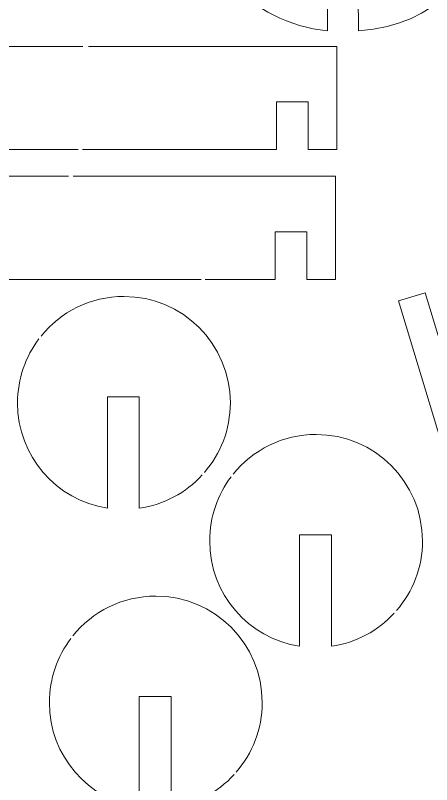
# Model space of a CAD drawing. Header units: centimetres. Extents: x -8.2 to 10.2, y 5.5 to 22.4.
# Drawn here: x -0.67 to 3.08, y 9.77 to 16.71 of the extents above; entities that cross this region are included whole.
import ezdxf

# ---------------------------------------------------------------- set-up
doc = ezdxf.new("R2010")
doc.units = ezdxf.units.CM
doc.header["$MEASUREMENT"] = 0
doc.layers.add('layer 1', color=7, linetype='Continuous')

msp = doc.modelspace()

# ---------------------------------------------------------------- linework, layer by layer
at = {"layer": 'layer 1', "lineweight": 9}
msp.add_open_spline([(0.89223, 17.91747), (0.90743, 17.21253), (1.4489, 16.63718), (2.13946, 16.56872), (2.13946, 16.56872), (2.13946, 16.56872), (2.13932, 16.89876), (2.13932, 16.89876), (2.13932, 16.89876), (2.13932, 16.89876), (2.41635, 16.89876), (2.41635, 16.89876), (2.41635, 16.89876), (2.41635, 16.89876), (2.41837, 16.56886), (2.41837, 16.56886), (2.41837, 16.56886), (3.17188, 16.62306), (3.40758, 17.09392), (3.58527, 17.48669), (3.58527, 17.48669), (3.58527, 17.48669), (8.16872, 17.48499), (8.16872, 17.48499)], degree=3, knots=[0, 0, 0, 0, 0.1428571, 0.1428571, 0.1428571, 0.1428571, 0.2857143, 0.2857143, 0.2857143, 0.2857143, 0.4285714, 0.4285714, 0.4285714, 0.4285714, 0.5714286, 0.5714286, 0.5714286, 0.5714286, 0.7142857, 0.7142857, 0.7142857, 0.7142857, 1, 1, 1, 1], dxfattribs=at)
for points in [[(-2.30534, 16.42759), (-2.30534, 16.42759), (-0.06773, 16.42759), (-0.06773, 16.42759)], [(-0.01661, 16.42759), (-0.01661, 16.42759), (2.22417, 16.42759), (2.22417, 16.42759)], [(2.22417, 15.49748), (2.22417, 15.49748), (2.22417, 16.42759), (2.22417, 16.42759)], [(1.96625, 15.92736), (1.96625, 15.92736), (1.67889, 15.92736), (1.67889, 15.92736)], [(1.67889, 15.92736), (1.67889, 15.92736), (1.67889, 15.49748), (1.67889, 15.49748)], [(1.96625, 15.49748), (1.96625, 15.49748), (1.96625, 15.92736), (1.96625, 15.92736)], [(-1.76005, 15.49748), (-1.76005, 15.49748), (-0.10703, 15.49748), (-0.10703, 15.49748)], [(-0.07052, 15.49748), (-0.07052, 15.49748), (1.67889, 15.49748), (1.67889, 15.49748)], [(2.22417, 15.49748), (2.22417, 15.49748), (1.96625, 15.49748), (1.96625, 15.49748)], [(-2.31655, 15.2576), (-2.31655, 15.2576), (-0.19566, 15.2576), (-0.19566, 15.2576)], [(-0.15468, 15.2576), (-0.15468, 15.2576), (2.21297, 15.2576), (2.21297, 15.2576)], [(2.21297, 14.3275), (2.21297, 14.3275), (2.21297, 15.2576), (2.21297, 15.2576)], [(1.95504, 14.75736), (1.95504, 14.75736), (1.66767, 14.75736), (1.66767, 14.75736)], [(1.66767, 14.75736), (1.66767, 14.75736), (1.66767, 14.3275), (1.66767, 14.3275)], [(1.95504, 14.3275), (1.95504, 14.3275), (1.95504, 14.75736), (1.95504, 14.75736)], [(-1.21741, 14.3275), (-1.21741, 14.3275), (1.00034, 14.3275), (1.00034, 14.3275)], [(1.03685, 14.3275), (1.03685, 14.3275), (1.66767, 14.3275), (1.66767, 14.3275)], [(2.21297, 14.3275), (2.21297, 14.3275), (1.95504, 14.3275), (1.95504, 14.3275)], [(2.78006, 14.13479), (2.78006, 14.13479), (3.02102, 14.20786), (3.02102, 14.20786)], [(3.02102, 14.20786), (3.02102, 14.20786), (3.60345, 12.2874), (3.60345, 12.2874)], [(3.41239, 12.04978), (3.41239, 12.04978), (2.78006, 14.13479), (2.78006, 14.13479)]]:
    msp.add_open_spline(points, degree=3, dxfattribs=at)
at = {"layer": 'layer 1', "color": 250, "lineweight": 9}
for points, knots in [([(-0.44363, 13.8153), (-0.26774, 14.03389), (0.00198, 14.17377), (0.30439, 14.17377), (0.30439, 14.17377), (0.83433, 14.17377), (1.26394, 13.74416), (1.26394, 13.21422), (1.26394, 13.21422), (1.26394, 12.97397), (1.17566, 12.75435), (1.02975, 12.58602)], [0, 0, 0, 0, 0.25, 0.25, 0.25, 0.25, 0.5, 0.5, 0.5, 0.5, 1, 1, 1, 1]), ([(-0.46189, 13.79185), (-0.58323, 13.63116), (-0.65517, 13.43109), (-0.65517, 13.21422), (-0.65517, 13.21422), (-0.65517, 12.73386), (-0.30575, 12.33476), (0.15497, 12.2645), (0.15497, 12.2645), (0.15497, 12.2645), (0.15497, 13.26791), (0.15497, 13.26791), (0.15497, 13.26791), (0.15497, 13.26791), (0.44233, 13.26791), (0.44233, 13.26791), (0.44233, 13.26791), (0.44233, 13.26791), (0.44233, 12.2645), (0.44233, 12.2645), (0.44233, 12.2645), (0.66781, 12.29565), (0.86287, 12.40439), (1.00994, 12.56387)], [0, 0, 0, 0, 0.1428571, 0.1428571, 0.1428571, 0.1428571, 0.2857143, 0.2857143, 0.2857143, 0.2857143, 0.4285714, 0.4285714, 0.4285714, 0.4285714, 0.5714286, 0.5714286, 0.5714286, 0.5714286, 0.7142857, 0.7142857, 0.7142857, 0.7142857, 1, 1, 1, 1]), ([(1.28914, 12.57075), (1.46502, 12.78934), (1.73475, 12.92923), (2.03715, 12.92923), (2.03715, 12.92923), (2.5671, 12.92923), (2.99671, 12.49962), (2.99671, 11.96967), (2.99671, 11.96967), (2.99671, 11.72942), (2.90842, 11.5098), (2.76252, 11.34147)], [0, 0, 0, 0, 0.25, 0.25, 0.25, 0.25, 0.5, 0.5, 0.5, 0.5, 1, 1, 1, 1]), ([(1.27087, 12.5473), (1.14954, 12.38661), (1.0776, 12.18654), (1.0776, 11.96967), (1.0776, 11.96967), (1.0776, 11.48931), (1.42702, 11.09021), (1.88773, 11.01995), (1.88773, 11.01995), (1.88773, 11.01995), (1.88773, 12.02337), (1.88773, 12.02337), (1.88773, 12.02337), (1.88773, 12.02337), (2.1751, 12.02337), (2.1751, 12.02337), (2.1751, 12.02337), (2.1751, 12.02337), (2.1751, 11.01995), (2.1751, 11.01995), (2.1751, 11.01995), (2.40057, 11.0511), (2.59563, 11.15984), (2.74271, 11.31932)], [0, 0, 0, 0, 0.1428571, 0.1428571, 0.1428571, 0.1428571, 0.2857143, 0.2857143, 0.2857143, 0.2857143, 0.4285714, 0.4285714, 0.4285714, 0.4285714, 0.5714286, 0.5714286, 0.5714286, 0.5714286, 0.7142857, 0.7142857, 0.7142857, 0.7142857, 1, 1, 1, 1]), ([(-0.15626, 11.11329), (0.01962, 11.33188), (0.28935, 11.47177), (0.59175, 11.47177), (0.59175, 11.47177), (1.1217, 11.47177), (1.55131, 11.04216), (1.55131, 10.51221), (1.55131, 10.51221), (1.55131, 10.27197), (1.46302, 10.05234), (1.31712, 9.88402)], [0, 0, 0, 0, 0.25, 0.25, 0.25, 0.25, 0.5, 0.5, 0.5, 0.5, 1, 1, 1, 1]), ([(-0.17453, 11.08985), (-0.29586, 10.92915), (-0.3678, 10.72908), (-0.3678, 10.51221), (-0.3678, 10.51221), (-0.3678, 10.03185), (-0.01838, 9.63275), (0.44233, 9.56249), (0.44233, 9.56249), (0.44233, 9.56249), (0.44233, 10.56591), (0.44233, 10.56591), (0.44233, 10.56591), (0.44233, 10.56591), (0.7297, 10.56591), (0.7297, 10.56591), (0.7297, 10.56591), (0.7297, 10.56591), (0.7297, 9.56249), (0.7297, 9.56249), (0.7297, 9.56249), (0.95517, 9.59364), (1.15023, 9.70238), (1.29731, 9.86186)], [0, 0, 0, 0, 0.1428571, 0.1428571, 0.1428571, 0.1428571, 0.2857143, 0.2857143, 0.2857143, 0.2857143, 0.4285714, 0.4285714, 0.4285714, 0.4285714, 0.5714286, 0.5714286, 0.5714286, 0.5714286, 0.7142857, 0.7142857, 0.7142857, 0.7142857, 1, 1, 1, 1])]:
    msp.add_open_spline(points, degree=3, knots=knots, dxfattribs=at)

doc.saveas('drawing.dxf')
